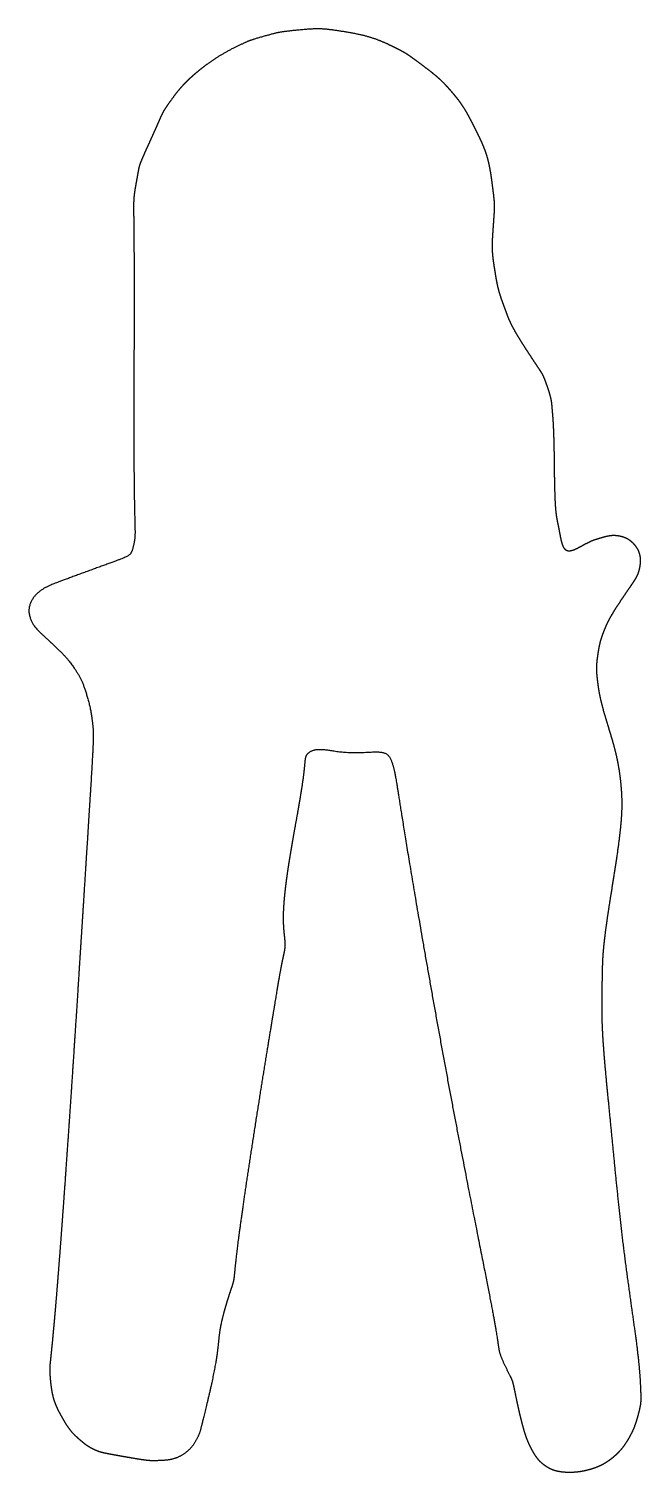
# Model space of a CAD drawing. Header units: millimetres. Extents: x -37 to 37, y -87 to 87.
import ezdxf

# ---------------------------------------------------------------- set-up
doc = ezdxf.new("R2010")
doc.units = ezdxf.units.MM
doc.layers.get('0').update_dxf_attribs({"linetype": 'CONTINUOUS'})

msp = doc.modelspace()

# ---------------------------------------------------------------- linework, layer by layer
msp.add_open_spline([(29.47, -86.89), (29.35, -86.91), (29.11, -86.94), (28.76, -86.97), (28.31, -86.99), (27.78, -86.97), (27.32, -86.93), (26.91, -86.87), (26.55, -86.79), (26.22, -86.68), (25.89, -86.54), (25.57, -86.36), (25.25, -86.15), (24.95, -85.92), (24.67, -85.68), (24.42, -85.41), (24.2, -85.12), (23.99, -84.81), (23.81, -84.49), (23.63, -84.17), (23.45, -83.82), (23.26, -83.42), (23.06, -82.92), (22.84, -82.29), (22.62, -81.51), (22.38, -80.61), (22.15, -79.64), (21.94, -78.68), (21.76, -77.81), (21.61, -77.07), (21.49, -76.51), (21.39, -76.11), (21.29, -75.81), (21.14, -75.51), (20.95, -75.13), (20.71, -74.66), (20.46, -74.13), (20.22, -73.61), (20.02, -73.15), (19.88, -72.78), (19.79, -72.47), (19.73, -72.15), (19.68, -71.78), (19.61, -71.29), (19.51, -70.64), (19.37, -69.8), (19.19, -68.74), (18.95, -67.45), (18.65, -65.91), (18.3, -64.11), (17.9, -62.07), (17.45, -59.79), (16.95, -57.28), (16.41, -54.57), (15.84, -51.66), (15.25, -48.6), (14.64, -45.41), (14.01, -42.12), (13.39, -38.77), (12.77, -35.4), (12.16, -32.05), (11.57, -28.76), (11.01, -25.55), (10.47, -22.47), (9.97, -19.55), (9.51, -16.82), (9.09, -14.31), (8.71, -12.03), (8.38, -10), (8.1, -8.24), (7.86, -6.74), (7.67, -5.5), (7.51, -4.51), (7.38, -3.74), (7.28, -3.16), (7.2, -2.72), (7.12, -2.37), (7.04, -2.05), (6.95, -1.72), (6.83, -1.36), (6.68, -1), (6.5, -0.69), (6.26, -0.44), (5.93, -0.28), (5.49, -0.2), (4.91, -0.18), (4.22, -0.21), (3.44, -0.25), (2.6, -0.28), (1.74, -0.27), (0.9, -0.21), (0.11, -0.12), (-0.62, 0), (-1.27, 0.09), (-1.85, 0.14), (-2.35, 0.1), (-2.77, -0.02), (-3.1, -0.21), (-3.34, -0.43), (-3.49, -0.68), (-3.56, -0.97), (-3.6, -1.37), (-3.64, -1.95), (-3.73, -2.75), (-3.87, -3.8), (-4.06, -5.07), (-4.31, -6.55), (-4.6, -8.19), (-4.92, -9.94), (-5.23, -11.73), (-5.53, -13.52), (-5.79, -15.24), (-5.99, -16.83), (-6.13, -18.26), (-6.2, -19.5), (-6.21, -20.53), (-6.17, -21.38), (-6.11, -22.07), (-6.04, -22.63), (-6, -23.1), (-5.99, -23.51), (-6.02, -23.88), (-6.07, -24.23), (-6.15, -24.58), (-6.23, -24.96), (-6.33, -25.41), (-6.45, -25.99), (-6.59, -26.76), (-6.77, -27.76), (-6.98, -29.04), (-7.24, -30.62), (-7.55, -32.51), (-7.91, -34.67), (-8.3, -37.08), (-8.72, -39.68), (-9.15, -42.4), (-9.59, -45.19), (-10.02, -47.97), (-10.43, -50.67), (-10.81, -53.22), (-11.15, -55.56), (-11.44, -57.63), (-11.67, -59.4), (-11.85, -60.84), (-11.97, -61.96), (-12.05, -62.77), (-12.1, -63.32), (-12.14, -63.68), (-12.2, -63.98), (-12.29, -64.32), (-12.45, -64.78), (-12.65, -65.38), (-12.89, -66.12), (-13.14, -66.94), (-13.38, -67.79), (-13.59, -68.61), (-13.75, -69.38), (-13.87, -70.08), (-13.95, -70.74), (-14.01, -71.4), (-14.09, -72.12), (-14.19, -72.93), (-14.34, -73.86), (-14.54, -74.9), (-14.77, -76.02), (-15.03, -77.18), (-15.29, -78.3), (-15.54, -79.32), (-15.76, -80.21), (-15.93, -80.91), (-16.06, -81.43), (-16.15, -81.81), (-16.24, -82.11), (-16.35, -82.39), (-16.49, -82.72), (-16.67, -83.06), (-16.86, -83.41), (-17.08, -83.72), (-17.31, -84), (-17.56, -84.26), (-17.84, -84.5), (-18.13, -84.73), (-18.45, -84.93), (-18.78, -85.11), (-19.13, -85.25), (-19.48, -85.36), (-19.82, -85.44), (-20.18, -85.49), (-20.56, -85.52), (-20.95, -85.54), (-21.35, -85.56), (-21.71, -85.57), (-22.02, -85.57), (-22.31, -85.56), (-22.68, -85.53), (-23.2, -85.46), (-23.88, -85.35), (-24.69, -85.21), (-25.56, -85.06), (-26.4, -84.91), (-27.13, -84.77), (-27.69, -84.67), (-28.09, -84.58), (-28.39, -84.49), (-28.67, -84.39), (-28.99, -84.25), (-29.34, -84.08), (-29.68, -83.88), (-30, -83.67), (-30.28, -83.45), (-30.56, -83.22), (-30.84, -82.97), (-31.13, -82.72), (-31.4, -82.47), (-31.64, -82.23), (-31.87, -81.97), (-32.09, -81.66), (-32.34, -81.3), (-32.6, -80.86), (-32.88, -80.39), (-33.15, -79.89), (-33.41, -79.41), (-33.63, -78.93), (-33.81, -78.46), (-33.96, -77.97), (-34.08, -77.44), (-34.17, -76.87), (-34.25, -76.3), (-34.3, -75.75), (-34.34, -75.27), (-34.36, -74.87), (-34.37, -74.54), (-34.35, -74.2), (-34.31, -73.79), (-34.25, -73.22), (-34.17, -72.44), (-34.06, -71.4), (-33.94, -70.08), (-33.79, -68.45), (-33.62, -66.52), (-33.44, -64.27), (-33.24, -61.73), (-33.02, -58.91), (-32.8, -55.84), (-32.56, -52.55), (-32.32, -49.08), (-32.07, -45.47), (-31.82, -41.77), (-31.57, -38.01), (-31.32, -34.25), (-31.08, -30.53), (-30.85, -26.9), (-30.63, -23.39), (-30.41, -20.05), (-30.22, -16.91), (-30.03, -13.99), (-29.86, -11.33), (-29.71, -8.93), (-29.58, -6.8), (-29.46, -4.93), (-29.36, -3.34), (-29.28, -1.99), (-29.22, -0.87), (-29.17, 0.03), (-29.14, 0.75), (-29.12, 1.32), (-29.11, 1.78), (-29.12, 2.16), (-29.13, 2.5), (-29.16, 2.86), (-29.21, 3.25), (-29.26, 3.71), (-29.33, 4.23), (-29.43, 4.79), (-29.55, 5.37), (-29.69, 5.94), (-29.84, 6.49), (-30, 6.99), (-30.15, 7.44), (-30.29, 7.84), (-30.42, 8.19), (-30.56, 8.51), (-30.72, 8.81), (-30.9, 9.12), (-31.1, 9.44), (-31.31, 9.76), (-31.54, 10.11), (-31.82, 10.5), (-32.16, 10.93), (-32.59, 11.42), (-33.12, 11.97), (-33.72, 12.54), (-34.35, 13.12), (-34.96, 13.68), (-35.49, 14.17), (-35.91, 14.6), (-36.2, 14.94), (-36.4, 15.24), (-36.54, 15.53), (-36.67, 15.84), (-36.79, 16.2), (-36.87, 16.58), (-36.88, 16.96), (-36.82, 17.33), (-36.71, 17.68), (-36.56, 18.01), (-36.38, 18.33), (-36.16, 18.62), (-35.88, 18.9), (-35.57, 19.16), (-35.26, 19.38), (-34.98, 19.55), (-34.74, 19.68), (-34.46, 19.82), (-34.03, 20), (-33.38, 20.25), (-32.49, 20.58), (-31.4, 20.99), (-30.17, 21.44), (-28.9, 21.9), (-27.69, 22.34), (-26.62, 22.73), (-25.76, 23.05), (-25.15, 23.3), (-24.78, 23.51), (-24.58, 23.73), (-24.46, 23.99), (-24.36, 24.33), (-24.26, 24.71), (-24.18, 25.09), (-24.12, 25.47), (-24.09, 25.87), (-24.08, 26.37), (-24.1, 27.03), (-24.12, 27.94), (-24.15, 29.13), (-24.18, 30.65), (-24.2, 32.47), (-24.22, 34.59), (-24.23, 36.97), (-24.23, 39.56), (-24.23, 42.31), (-24.22, 45.14), (-24.21, 48), (-24.2, 50.8), (-24.2, 53.48), (-24.19, 55.99), (-24.2, 58.26), (-24.21, 60.26), (-24.22, 61.96), (-24.24, 63.36), (-24.25, 64.46), (-24.26, 65.32), (-24.26, 65.98), (-24.23, 66.53), (-24.18, 67.04), (-24.1, 67.57), (-24, 68.14), (-23.89, 68.74), (-23.79, 69.29), (-23.71, 69.76), (-23.64, 70.13), (-23.58, 70.42), (-23.47, 70.73), (-23.29, 71.16), (-23.02, 71.79), (-22.66, 72.59), (-22.25, 73.5), (-21.83, 74.43), (-21.44, 75.3), (-21.13, 76.01), (-20.89, 76.54), (-20.72, 76.88), (-20.58, 77.14), (-20.41, 77.4), (-20.17, 77.74), (-19.87, 78.17), (-19.52, 78.65), (-19.15, 79.14), (-18.78, 79.61), (-18.42, 80.03), (-18.07, 80.4), (-17.73, 80.74), (-17.38, 81.06), (-17.01, 81.38), (-16.62, 81.71), (-16.21, 82.06), (-15.75, 82.41), (-15.27, 82.77), (-14.75, 83.13), (-14.21, 83.49), (-13.63, 83.84), (-13.05, 84.17), (-12.48, 84.48), (-11.93, 84.75), (-11.45, 84.99), (-11.03, 85.18), (-10.69, 85.34), (-10.39, 85.47), (-10.07, 85.58), (-9.67, 85.71), (-9.17, 85.86), (-8.61, 86.02), (-8.05, 86.17), (-7.57, 86.31), (-7.19, 86.41), (-6.87, 86.48), (-6.54, 86.54), (-6.1, 86.6), (-5.54, 86.67), (-4.86, 86.74), (-4.13, 86.81), (-3.41, 86.87), (-2.74, 86.92), (-2.17, 86.94), (-1.66, 86.93), (-1.19, 86.9), (-0.7, 86.85), (-0.17, 86.78), (0.43, 86.69), (1.07, 86.59), (1.76, 86.48), (2.44, 86.35), (3.12, 86.21), (3.76, 86.05), (4.38, 85.87), (4.98, 85.67), (5.57, 85.44), (6.14, 85.19), (6.7, 84.93), (7.23, 84.67), (7.68, 84.44), (8.07, 84.23), (8.38, 84.06), (8.66, 83.89), (8.96, 83.69), (9.33, 83.42), (9.8, 83.08), (10.34, 82.68), (10.92, 82.25), (11.49, 81.81), (12.01, 81.4), (12.45, 81.02), (12.84, 80.67), (13.18, 80.33), (13.5, 79.98), (13.83, 79.61), (14.18, 79.21), (14.52, 78.8), (14.86, 78.38), (15.17, 77.96), (15.45, 77.54), (15.72, 77.11), (15.98, 76.66), (16.24, 76.17), (16.52, 75.63), (16.81, 75.06), (17.11, 74.46), (17.4, 73.86), (17.68, 73.27), (17.93, 72.69), (18.15, 72.12), (18.34, 71.54), (18.5, 70.93), (18.64, 70.27), (18.77, 69.56), (18.88, 68.82), (18.97, 68.08), (19.06, 67.4), (19.13, 66.81), (19.18, 66.34), (19.22, 65.97), (19.23, 65.65), (19.23, 65.29), (19.2, 64.83), (19.16, 64.24), (19.11, 63.55), (19.06, 62.82), (19.01, 62.1), (18.97, 61.45), (18.96, 60.87), (18.96, 60.36), (18.99, 59.89), (19.03, 59.42), (19.1, 58.93), (19.17, 58.41), (19.26, 57.87), (19.34, 57.34), (19.43, 56.81), (19.52, 56.31), (19.63, 55.8), (19.76, 55.3), (19.92, 54.78), (20.1, 54.25), (20.29, 53.73), (20.47, 53.24), (20.64, 52.79), (20.79, 52.37), (20.95, 51.97), (21.14, 51.53), (21.4, 51), (21.76, 50.36), (22.2, 49.61), (22.72, 48.79), (23.26, 47.95), (23.78, 47.16), (24.23, 46.48), (24.6, 45.94), (24.86, 45.55), (25.03, 45.26), (25.16, 44.98), (25.3, 44.62), (25.47, 44.16), (25.66, 43.62), (25.84, 43.06), (25.98, 42.54), (26.08, 42.11), (26.12, 41.76), (26.15, 41.46), (26.17, 41.15), (26.2, 40.77), (26.25, 40.26), (26.3, 39.59), (26.34, 38.74), (26.38, 37.7), (26.41, 36.51), (26.43, 35.22), (26.44, 33.88), (26.46, 32.57), (26.49, 31.35), (26.52, 30.25), (26.57, 29.33), (26.64, 28.59), (26.72, 28.01), (26.82, 27.53), (26.91, 27.08), (27.01, 26.61), (27.11, 26.07), (27.21, 25.49), (27.35, 24.93), (27.52, 24.45), (27.75, 24.12), (28.05, 23.97), (28.42, 24), (28.87, 24.16), (29.36, 24.41), (29.86, 24.69), (30.34, 24.95), (30.77, 25.17), (31.14, 25.31), (31.47, 25.42), (31.79, 25.51), (32.13, 25.61), (32.49, 25.72), (32.87, 25.81), (33.24, 25.87), (33.61, 25.88), (33.97, 25.86), (34.34, 25.8), (34.7, 25.7), (35.05, 25.57), (35.37, 25.39), (35.68, 25.18), (35.95, 24.93), (36.2, 24.65), (36.41, 24.34), (36.59, 24.01), (36.71, 23.67), (36.79, 23.31), (36.82, 22.94), (36.8, 22.55), (36.75, 22.16), (36.67, 21.8), (36.58, 21.47), (36.48, 21.18), (36.33, 20.87), (36.1, 20.5), (35.79, 20.02), (35.39, 19.45), (34.93, 18.79), (34.46, 18.08), (33.99, 17.38), (33.58, 16.73), (33.24, 16.15), (32.96, 15.64), (32.75, 15.2), (32.58, 14.8), (32.43, 14.43), (32.29, 14.07), (32.17, 13.73), (32.06, 13.41), (31.97, 13.1), (31.89, 12.75), (31.8, 12.32), (31.72, 11.81), (31.63, 11.24), (31.56, 10.68), (31.52, 10.18), (31.51, 9.75), (31.53, 9.4), (31.56, 9.08), (31.6, 8.72), (31.65, 8.29), (31.71, 7.78), (31.8, 7.17), (31.93, 6.47), (32.11, 5.7), (32.33, 4.85), (32.59, 3.96), (32.87, 3.03), (33.16, 2.1), (33.44, 1.16), (33.69, 0.26), (33.91, -0.61), (34.08, -1.44), (34.22, -2.21), (34.33, -2.93), (34.41, -3.6), (34.47, -4.23), (34.52, -4.84), (34.56, -5.45), (34.58, -6.09), (34.58, -6.78), (34.56, -7.56), (34.5, -8.44), (34.41, -9.43), (34.28, -10.55), (34.12, -11.78), (33.93, -13.1), (33.71, -14.49), (33.49, -15.91), (33.26, -17.34), (33.04, -18.73), (32.84, -20.06), (32.66, -21.29), (32.52, -22.42), (32.4, -23.43), (32.32, -24.31), (32.27, -25.09), (32.24, -25.79), (32.22, -26.43), (32.21, -27.05), (32.2, -27.66), (32.19, -28.29), (32.18, -28.96), (32.17, -29.68), (32.16, -30.46), (32.16, -31.29), (32.17, -32.18), (32.2, -33.13), (32.25, -34.14), (32.31, -35.21), (32.4, -36.33), (32.49, -37.5), (32.6, -38.72), (32.72, -39.99), (32.85, -41.3), (32.98, -42.65), (33.12, -44.04), (33.26, -45.46), (33.4, -46.91), (33.54, -48.39), (33.69, -49.9), (33.84, -51.42), (34, -52.97), (34.16, -54.53), (34.33, -56.1), (34.51, -57.68), (34.69, -59.26), (34.89, -60.83), (35.09, -62.39), (35.3, -63.93), (35.51, -65.44), (35.71, -66.9), (35.91, -68.31), (36.1, -69.66), (36.28, -70.93), (36.43, -72.12), (36.55, -73.21), (36.66, -74.2), (36.73, -75.09), (36.79, -75.86), (36.82, -76.51), (36.84, -77.06), (36.86, -77.51), (36.87, -77.89), (36.87, -78.21), (36.86, -78.55), (36.8, -78.94), (36.7, -79.42), (36.57, -79.96), (36.41, -80.52), (36.25, -81.03), (36.11, -81.46), (35.97, -81.79), (35.84, -82.09), (35.67, -82.42), (35.47, -82.8), (35.2, -83.25), (34.88, -83.73), (34.5, -84.22), (34.08, -84.67), (33.66, -85.06), (33.24, -85.39), (32.86, -85.66), (32.53, -85.87), (32.23, -86.04), (31.91, -86.19), (31.55, -86.35), (31.12, -86.51), (30.61, -86.66), (30.17, -86.77), (29.82, -86.84), (29.58, -86.88), (29.47, -86.89)], degree=5)

doc.saveas('drawing.dxf')
